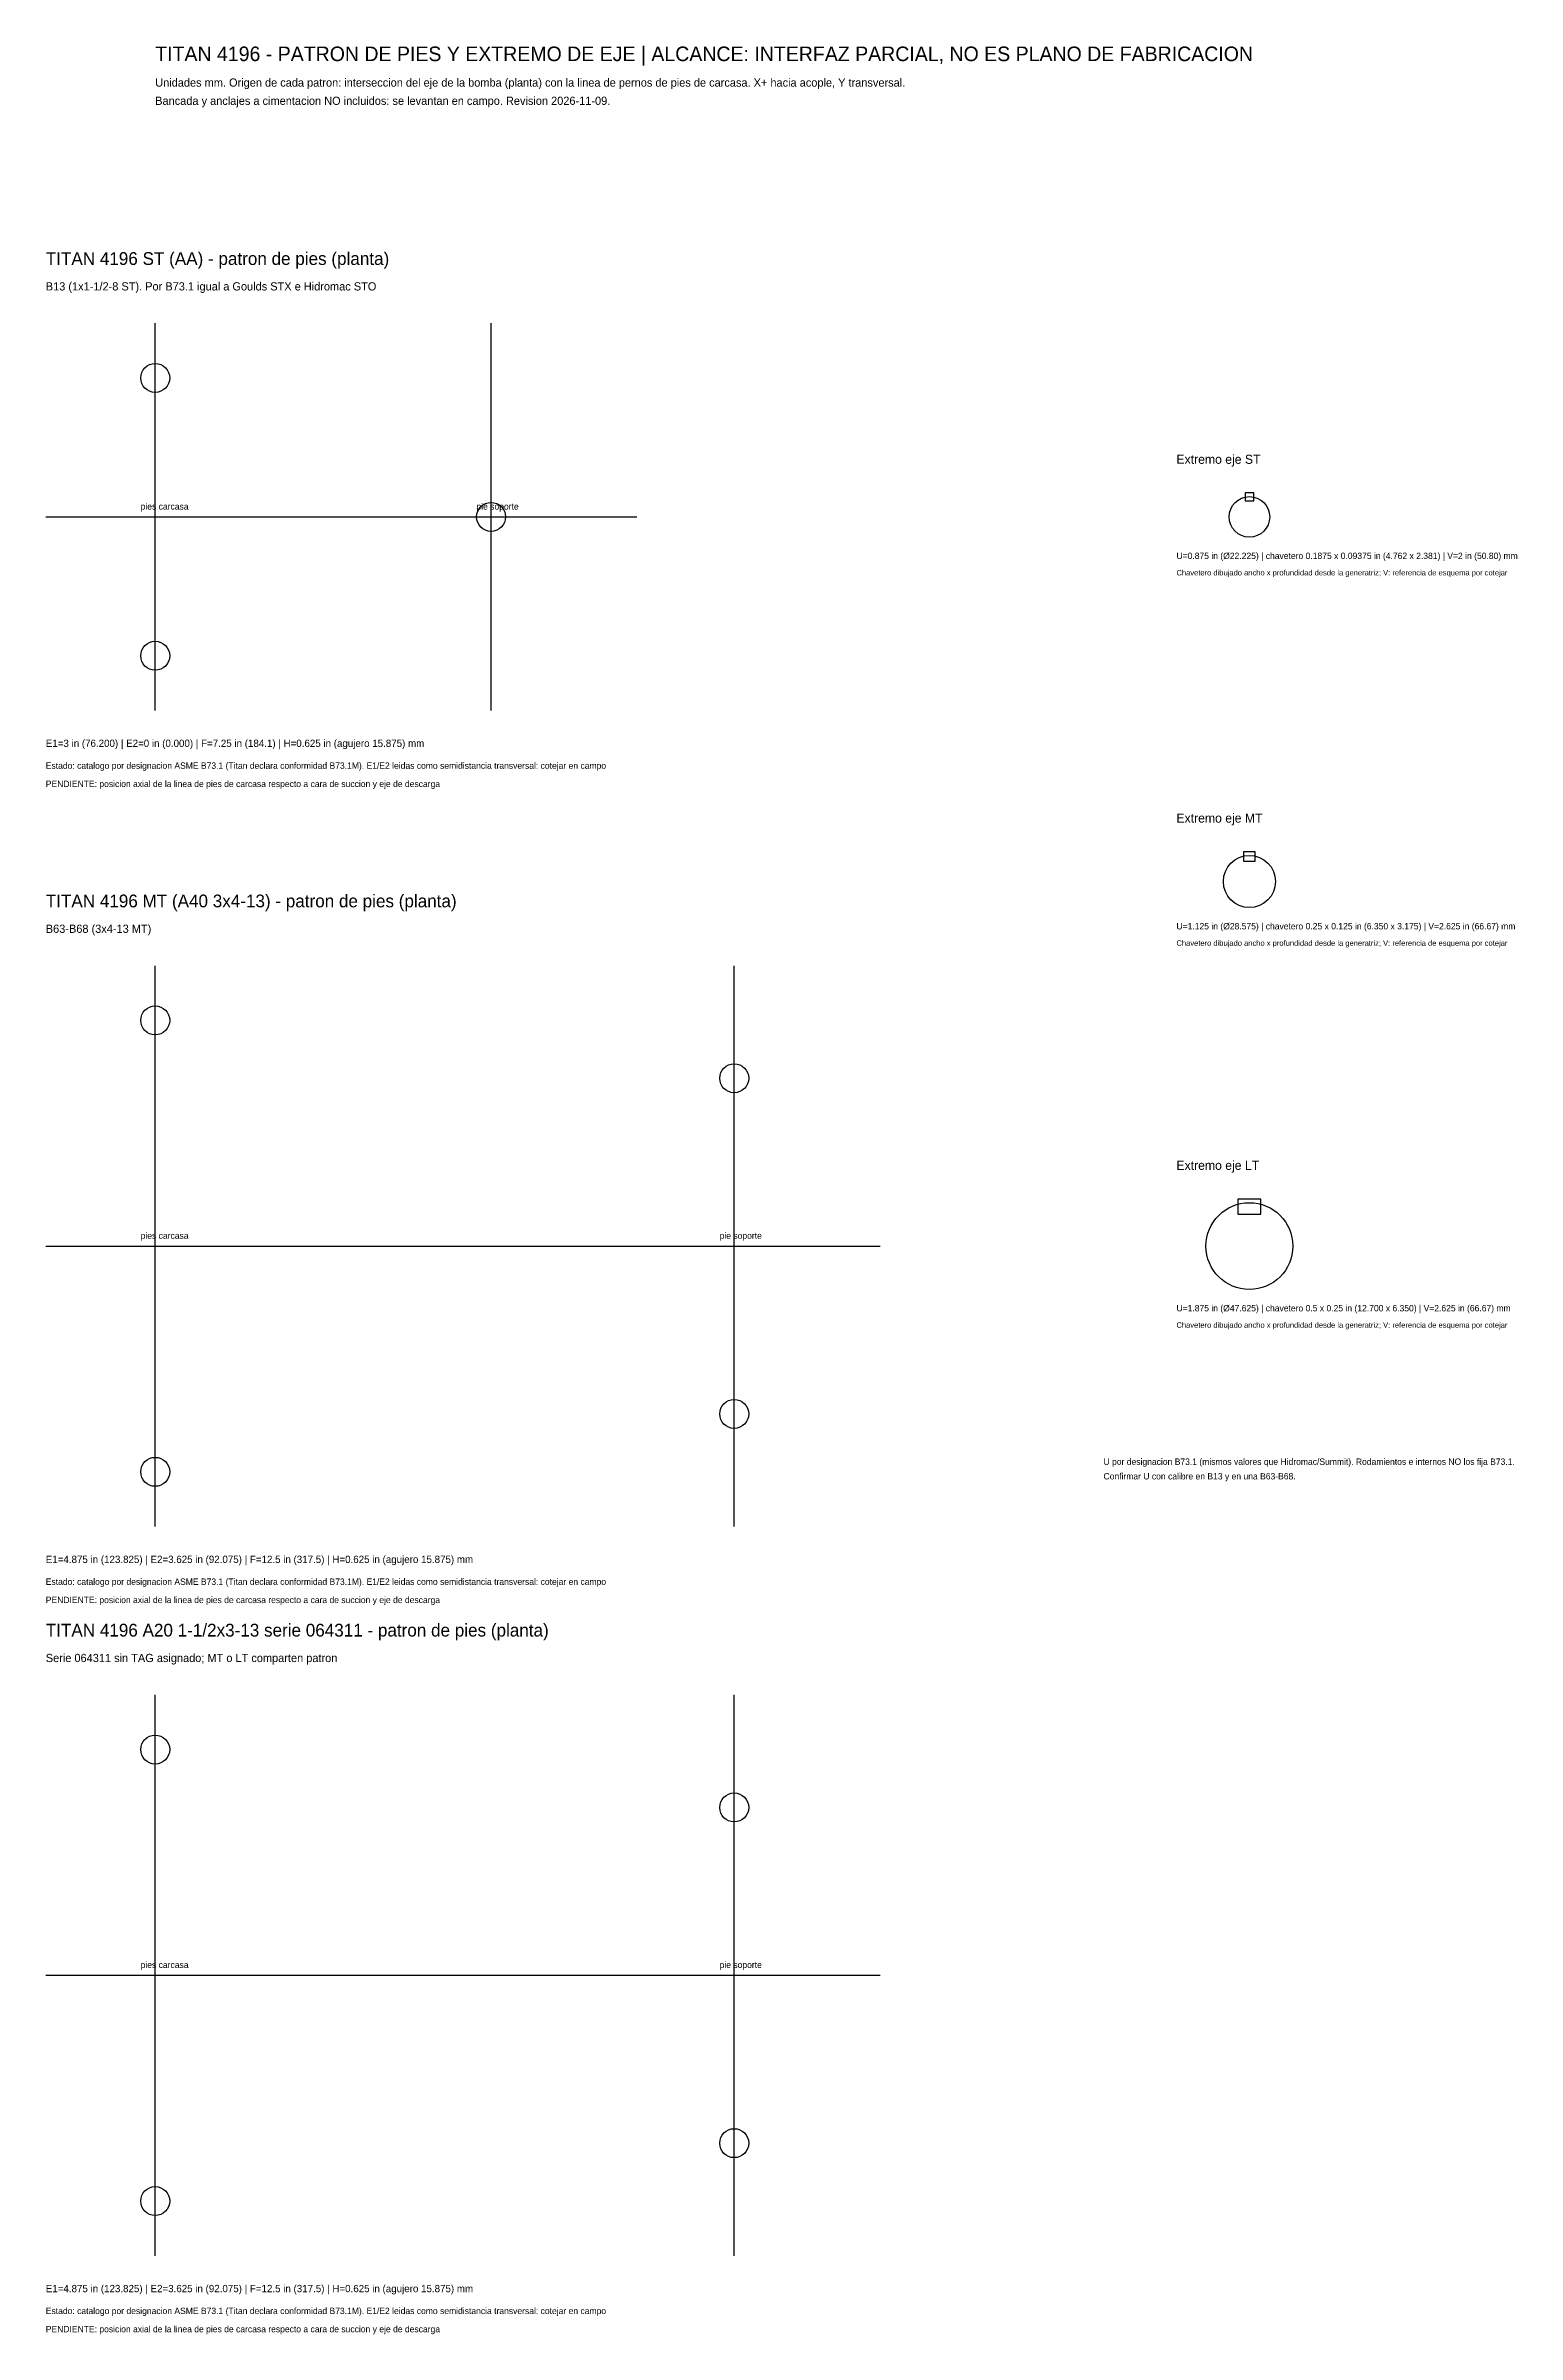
# Model space of a CAD drawing. Header units: millimetres. Extents: x -60 to 747, y -997 to 258.
import ezdxf

# ---------------------------------------------------------------- set-up
doc = ezdxf.new("R2010")
doc.units = ezdxf.units.MM
for name, color, linetype in [('EJES_REFERENCIA', 8, 'Continuous'), ('EXTREMO_EJE_CATALOGO', 4, 'Continuous'), ('NOTAS', 7, 'Continuous'), ('PATRON_MTO_LTO_CATALOGO', 5, 'Continuous'), ('PATRON_STO_CATALOGO', 3, 'Continuous'), ('PENDIENTE_CAMPO', 1, 'Continuous')]:
    doc.layers.add(name, color=color, linetype=linetype)

msp = doc.modelspace()

# ---------------------------------------------------------------- linework, layer by layer
at = {"layer": 'EJES_REFERENCIA'}
for p, q in [((0, -106.2), (0, 106.2)), ((184.15, -106.2), (184.15, 106.2)), ((-60, 0), (264.15, 0)), ((0, -553.825), (0, -246.175)), ((317.5, -553.825), (317.5, -246.175)), ((-60, -400), (397.5, -400)), ((0, -953.825), (0, -646.175)), ((317.5, -953.825), (317.5, -646.175)), ((-60, -800), (397.5, -800))]:
    msp.add_line(p, q, dxfattribs=at)
at = {"layer": 'EXTREMO_EJE_CATALOGO'}
for points in [[(597.61875, 8.73125), (602.38125, 8.73125), (602.38125, 13.1125), (597.61875, 13.1125)], [(596.825, -188.8875), (603.175, -188.8875), (603.175, -183.7125), (596.825, -183.7125)], [(593.65, -382.5375), (606.35, -382.5375), (606.35, -374.1875), (593.65, -374.1875)]]:
    msp.add_lwpolyline(points, close=True, dxfattribs=at)
for centre, radius in [((600, 0), 11.1125), ((600, -200), 14.2875), ((600, -400), 23.8125)]:
    msp.add_circle(centre, radius, dxfattribs=at)
at = {"layer": 'PATRON_MTO_LTO_CATALOGO'}
for centre in [(0, -276.175), (317.5, -307.925), (317.5, -492.075), (0, -523.825), (0, -676.175), (317.5, -707.925), (317.5, -892.075), (0, -923.825)]:
    msp.add_circle(centre, 7.9375, dxfattribs=at)
at = {"layer": 'PATRON_STO_CATALOGO'}
for centre in [(0, 76.2), (184.15, 0), (0, -76.2)]:
    msp.add_circle(centre, 7.9375, dxfattribs=at)

# ---------------------------------------------------------------- texts
at = {"layer": 'NOTAS'}
for s, height, p in [('TITAN 4196 - PATRON DE PIES Y EXTREMO DE EJE | ALCANCE: INTERFAZ PARCIAL, NO ES PLANO DE FABRICACION', 8, (0, 250)), ('Unidades mm. Origen de cada patron: interseccion del eje de la bomba (planta) con la linea de pernos de pies de carcasa. X+ hacia acople, Y transversal.', 4.5, (0, 236)), ('TITAN 4196 ST (AA) - patron de pies (planta)', 7, (-60, 138.2)), ('B13 (1x1-1/2-8 ST). Por B73.1 igual a Goulds STX e Hidromac STO', 4.5, (-60, 124.2)), ('Extremo eje ST', 5, (560, 29.1125)), ('pies carcasa', 3.5, (-8, 4)), ('pie soporte', 3.5, (176.15, 4)), ('U=0.875 in (Ø22.225) | chavetero 0.1875 x 0.09375 in (4.762 x 2.381) | V=2 in (50.80) mm', 3.5, (560, -23.1125)), ('Chavetero dibujado ancho x profundidad desde la generatriz; V: referencia de esquema por cotejar', 3, (560, -32.1125)), ('E1=3 in (76.200) | E2=0 in (0.000) | F=7.25 in (184.1) | H=0.625 in (agujero 15.875) mm', 4, (-60, -126.2)), ('Estado: catalogo por designacion ASME B73.1 (Titan declara conformidad B73.1M). E1/E2 leidas como semidistancia transversal: cotejar en campo', 3.5, (-60, -138.2)), ('Extremo eje MT', 5, (560, -167.7125)), ('TITAN 4196 MT (A40 3x4-13) - patron de pies (planta)', 7, (-60, -214.175)), ('B63-B68 (3x4-13 MT)', 4.5, (-60, -228.175)), ('U=1.125 in (Ø28.575) | chavetero 0.25 x 0.125 in (6.350 x 3.175) | V=2.625 in (66.67) mm', 3.5, (560, -226.2875)), ('Chavetero dibujado ancho x profundidad desde la generatriz; V: referencia de esquema por cotejar', 3, (560, -235.2875)), ('Extremo eje LT', 5, (560, -358.1875)), ('pies carcasa', 3.5, (-8, -396)), ('pie soporte', 3.5, (309.5, -396)), ('U=1.875 in (Ø47.625) | chavetero 0.5 x 0.25 in (12.700 x 6.350) | V=2.625 in (66.67) mm', 3.5, (560, -435.8125)), ('Chavetero dibujado ancho x profundidad desde la generatriz; V: referencia de esquema por cotejar', 3, (560, -444.8125)), ('U por designacion B73.1 (mismos valores que Hidromac/Summit). Rodamientos e internos NO los fija B73.1.', 3.5, (520, -520)), ('E1=4.875 in (123.825) | E2=3.625 in (92.075) | F=12.5 in (317.5) | H=0.625 in (agujero 15.875) mm', 4, (-60, -573.825)), ('Estado: catalogo por designacion ASME B73.1 (Titan declara conformidad B73.1M). E1/E2 leidas como semidistancia transversal: cotejar en campo', 3.5, (-60, -585.825)), ('TITAN 4196 A20 1-1/2x3-13 serie 064311 - patron de pies (planta)', 7, (-60, -614.175)), ('Serie 064311 sin TAG asignado; MT o LT comparten patron', 4.5, (-60, -628.175)), ('pies carcasa', 3.5, (-8, -796)), ('pie soporte', 3.5, (309.5, -796)), ('E1=4.875 in (123.825) | E2=3.625 in (92.075) | F=12.5 in (317.5) | H=0.625 in (agujero 15.875) mm', 4, (-60, -973.825)), ('Estado: catalogo por designacion ASME B73.1 (Titan declara conformidad B73.1M). E1/E2 leidas como semidistancia transversal: cotejar en campo', 3.5, (-60, -985.825))]:
    msp.add_text(s, height=height, dxfattribs=at).set_placement(p)
at = {"layer": 'PENDIENTE_CAMPO'}
for s, height, p in [('Bancada y anclajes a cimentacion NO incluidos: se levantan en campo. Revision 2026-11-09.', 4.5, (0, 226)), ('PENDIENTE: posicion axial de la linea de pies de carcasa respecto a cara de succion y eje de descarga', 3.5, (-60, -148.2)), ('Confirmar U con calibre en B13 y en una B63-B68.', 3.5, (520, -528)), ('PENDIENTE: posicion axial de la linea de pies de carcasa respecto a cara de succion y eje de descarga', 3.5, (-60, -595.825)), ('PENDIENTE: posicion axial de la linea de pies de carcasa respecto a cara de succion y eje de descarga', 3.5, (-60, -995.825))]:
    msp.add_text(s, height=height, dxfattribs=at).set_placement(p)

doc.saveas('drawing.dxf')
